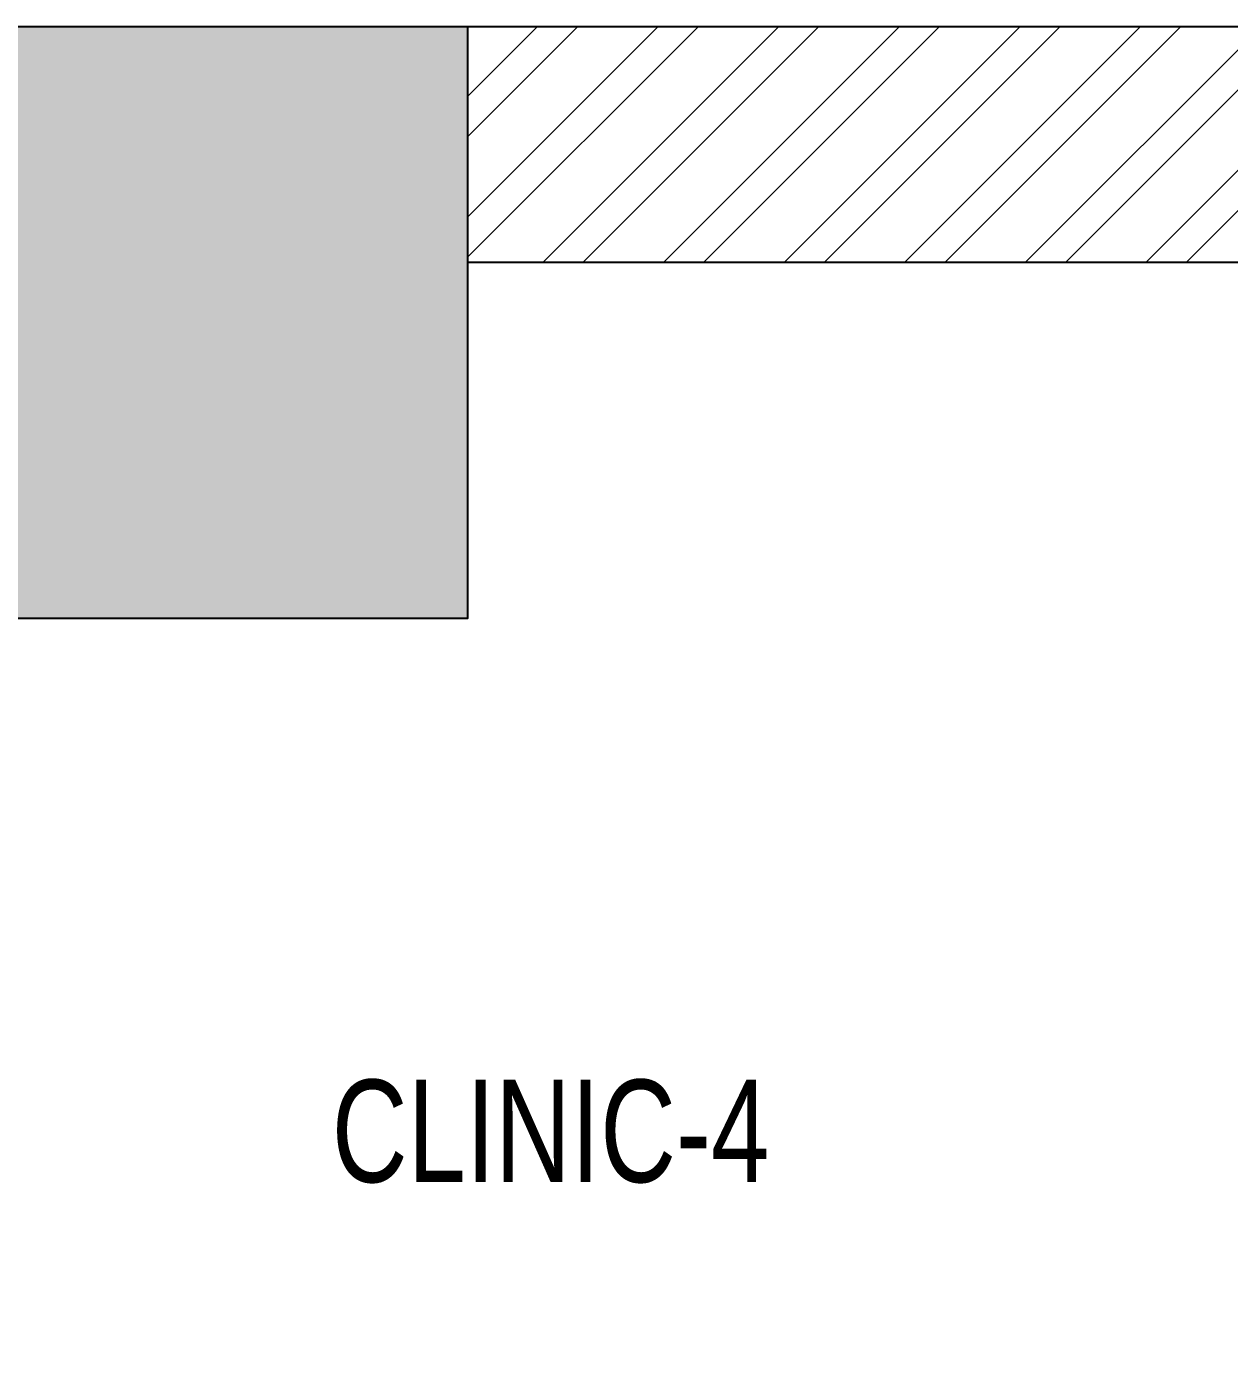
# Model space of a CAD drawing. Header units: feet. Extents: x 9216052 to 9238619, y -7067889 to -7056358.
# Drawn here: x 9236270 to 9237445, y -7057653 to -7056358 of the extents above; entities that cross this region are included whole.
import ezdxf

# ---------------------------------------------------------------- set-up
doc = ezdxf.new("R2010")
doc.units = ezdxf.units.FT
doc.header["$LTSCALE"] = 33
doc.header["$MEASUREMENT"] = 0
doc.layers.add('A-WALL', color=1, linetype='Continuous')
doc.layers.add('column', color=10, linetype='Continuous')
for name, color, linetype, lineweight in [('LENS_DIMENSION', 193, 'Continuous', 0), ('LENS_TEXT', 31, 'Continuous', 5), ('LN-HATCH', 251, 'Continuous', 0)]:
    doc.layers.add(name, color=color, linetype=linetype, lineweight=lineweight)
doc.styles.get("Standard").update_dxf_attribs({"font": 'GILC____.TTF'})

# ---------------------------------------------------------------- blocks, each defined once
blk = doc.blocks.new('A$Cca4fbe6c')
at = {"layer": 'column'}
h = blk.add_hatch(color=8, dxfattribs=at)
h.dxf.hatch_style = 1
h.paths.add_polyline_path([(-340, 6937), (-340, 6707), (-340, 6582), (-230, 6582), (0, 6582), (0, 6932.5)])
h.paths.add_polyline_path([(-2410, 6937), (-2410, 6699), (-2410, 6359), (-1918, 6359), (-1918, 6707), (-1918, 6937)])
h.paths.add_polyline_path([(-5824, 6699), (-5824, 6937), (-6317, 6937), (-6317, 6698), (-6317, 6371), (-5824, 6371)])
h.paths.add_polyline_path([(-9677, 6698), (-9677, 6937), (-10174, 6937), (-10174, 6693), (-10174, 6366), (-9677, 6366)])
h.paths.add_polyline_path([(-13455, 6693), (-13455, 6937), (-13952, 6937), (-13952, 6688), (-13952, 6356), (-13455, 6356)])
h.paths.add_polyline_path([(-1950, -182), (-1950, 0), (-1950, 233), (-1950, 418), (-2550, 418), (-2550, -182)])
h.paths.add_polyline_path([(-17338, 221), (-17542, 221), (-17542, -92), (-17522, -92), (-17342, -92), (-17108, -92), (-17108, 221)])
at = {"layer": 'LN-HATCH'}
h = blk.add_hatch(dxfattribs=at)
h.set_pattern_fill('ANSI32', color=256, scale=222)
h.set_pattern_definition([(45, (-3143387.624186558, 5410740.35921923), (-58.86663953378008, 58.86663953378008), []), (45, (-3143348.379760268, 5410740.35921923), (-58.86663953378008, 58.86663953378008), [])])
h.paths.add_polyline_path([(-340, 6707), (-340, 6937), (-1918, 6937), (-1918, 6707)])
h.paths.add_polyline_path([(-5824, 6937), (-5824, 6699), (-2410, 6699), (-2410, 6937)])
h.paths.add_polyline_path([(-6317, 6698), (-6317, 6937), (-9677, 6937), (-9677, 6698)])
h.paths.add_polyline_path([(-10174, 6693), (-10174, 6937), (-13455, 6937), (-13455, 6693)])
h.paths.add_polyline_path([(-19298, 6937), (-19298, 4816), (-19068, 4816), (-19068, 6688), (-17558, 6688), (-17558, 4816), (-17558, 4597), (-17258, 4597), (-17258, 6688), (-13952, 6688), (-13952, 6937)])
h.paths.add_polyline_path([(-1950, 0), (0, 9.313226e-10), (0, 6582), (-230, 6582), (-230, 2001), (-2061, 2001), (-2061, 1754), (-1941, 1754), (-1941, 1849), (-244, 1849), (-244, 233), (-1950, 233)])
at = {"layer": 'A-WALL'}
for p, q in [((-1918, 6937), (-340, 6937)), ((-1918, 6707), (-340, 6707))]:
    blk.add_line(p, q, dxfattribs=at)
at = {"layer": 'column'}
blk.add_lwpolyline([(-2410, 6699), (-2410, 6937), (-1918, 6937), (-1918, 6707), (-1918, 6359), (-2410, 6359)], close=True, dxfattribs=at)

msp = doc.modelspace()

# ---------------------------------------------------------------- block references
at = {"layer": 'LENS_DIMENSION'}
msp.add_blockref('A$Cca4fbe6c', (9238618.750325544, -7063295.263292893), dxfattribs=at)

# ---------------------------------------------------------------- texts
at = {"layer": 'LENS_TEXT', "linetype": 'Continuous', "ltscale": 3, "insert": (9236781.886977516, -7057437.307347746), "char_height": 100, "attachment_point": 5}
msp.add_mtext_dynamic_manual_height_columns('CLINIC-4', width=730.5073781448633, gutter_width=0.9999999999999992, heights=[0], dxfattribs=at)
msp.add_mtext_dynamic_manual_height_columns('CLINIC-4', width=730.5073781448633, gutter_width=0.9999999999999992, heights=[0], dxfattribs=at)

doc.saveas('drawing.dxf')
